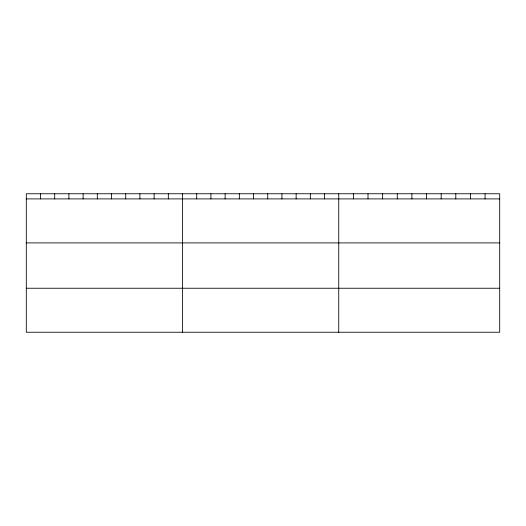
<?xml version="1.0" encoding="UTF-8"?>
<svg xmlns="http://www.w3.org/2000/svg" width="526" height="526" viewBox="0 0 526 526"><rect width="100%" height="100%" fill="white"/><g stroke="black" fill="none" stroke-linecap="round" stroke-linejoin="round"><path stroke-width="0.79" d="M499.7 198.907L499.7 332.241L26.3 332.241L26.3 193.759L499.7 193.759L499.7 198.907L26.3 198.907M26.3 242.907L499.7 242.907M26.3 288.241L499.7 288.241M485.071 193.759L485.071 198.907M470.435 193.759L470.435 198.907M455.805 193.759L455.805 198.907M441.169 193.759L441.169 198.907M426.54 193.759L426.54 198.907M411.904 193.759L411.904 198.907M397.275 193.759L397.275 198.907M382.639 193.759L382.639 198.907M368.009 193.759L368.009 198.907M353.373 193.759L353.373 198.907M338.744 193.759L338.744 332.241M324.542 193.759L324.542 198.907M310.34 193.759L310.34 198.907M296.138 193.759L296.138 198.907M281.936 193.759L281.936 198.907M267.734 193.759L267.734 198.907M253.532 193.759L253.532 198.907M239.33 193.759L239.33 198.907M225.128 193.759L225.128 198.907M210.926 193.759L210.926 198.907M196.724 193.759L196.724 198.907M182.522 193.759L182.522 332.241M168.32 193.759L168.32 198.907M154.118 193.759L154.118 198.907M139.916 193.759L139.916 198.907M125.714 193.759L125.714 198.907M111.512 193.759L111.512 198.907M97.31 193.759L97.31 198.907M83.108 193.759L83.108 198.907M68.906 193.759L68.906 198.907M54.704 193.759L54.704 198.907M40.502 193.759L40.502 198.907"/></g></svg>
